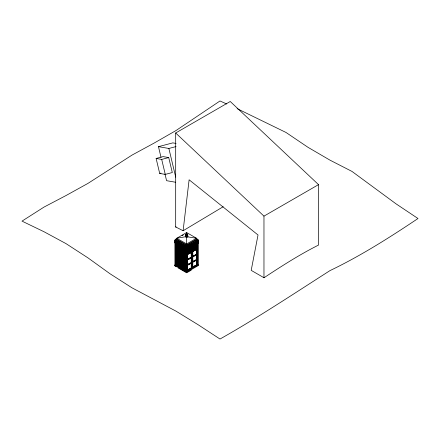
<?xml version="1.0" encoding="UTF-8"?>
<svg xmlns="http://www.w3.org/2000/svg" width="440" height="440" viewBox="0 0 440 440"><rect width="100%" height="100%" fill="white"/><g stroke="black" fill="none" stroke-linecap="round" stroke-linejoin="round"><path stroke-width="0.66" d="M193.061 244.629C193.435 244.596 192.274 245.113 193.017 244.657M194.09 244.189L193.963 243.876L193.474 244.635L193.518 244.233L193.518 244.563L193.122 244.36L193.127 244.783L193.061 244.393M177.073 242.974L176.952 243.381L176.66 242.803M180.631 244.871L181.605 245.559M180.675 244.893L180.906 245.152L180.78 244.871M184.008 247.126L183.651 247.423L183.409 246.769L183.788 246.576L184.421 247.275L184.146 246.796L183.761 247.396L183.607 246.697L183.992 246.972M194.007 244.2L193.941 243.925M196.383 243.095C195.63 243.166 196.268 243.755 196.438 242.732M178.651 244.525C178.59 243.832 179.542 244.657 178.816 244.041L179.168 243.92L178.722 243.661L178.745 244.481L179.168 244.739L178.651 244.525C178.035 241.962 178.31 245.922 178.288 243.424M178.2 243.694L178.635 244.376M181.291 246.12L180.384 245.234L180.934 245.812M181.214 245.108C181.797 245.135 181.071 245.652 181.621 245.289M191.092 246.384L190.619 246.549L190.872 245.955M193.6 244.123L193.919 244.299M176.743 242.528L176.534 243.144L177.1 243.447M176.561 242.726C176.798 244.519 177.65 241.967 176.396 242.798M183.486 246.725L183.975 247.302M177.183 243.183L177.023 243.49M180.505 244.937L180.109 244.431L180.4 244.613M188.87 247.286L188.441 247.192C188.172 249.48 189.063 246.186 188.689 247.561M195.701 243.65C195.151 244.525 196.389 242.913 195.404 243.265M176.473 242.754L176.27 242.666M176.506 242.682L176.22 242.308M180.829 245.124L180.587 244.706M183.117 246.928C183.359 246.934 183.216 245.333 182.87 246.961L183.326 246.895L183.145 246.549M193.166 244.53L193.407 244.338L193.1 244.47M183.348 247.044L183.387 246.598M183.172 247.027L183.425 246.945M195.773 243.15L195.421 243.496L195.718 243.326M183.106 230.747L189.112 179.784L258.022 234.982L251.196 270.364L264 277.75C281.677 266.079 299.574 254.595 318.527 245.069L318.527 184.635L230.247 101.492L175.687 132.99L175.687 226.952L183.106 230.747L223.207 206.723M188.859 247.357L188.441 247.192M192.665 244.723L192.709 244.893M189.514 246.868C188.21 247.22 190.207 247.808 189.321 246.675M183.073 246.593L183.04 246.488M188.964 247.121L189.2 247.649M176.996 243.359L176.996 242.792L176.616 242.737M183.915 247.302L184.052 246.895M186.34 235.389L186.643 233.97C190.372 235.582 182.908 235.582 186.643 233.97L187.462 234.273M187.77 236.401L187.77 234.762M193.402 245.3C192.434 245.707 192.891 244.976 193.435 245.284L193.177 245.003M193.171 245.432L193.847 245.047L192.995 245.064M193.314 245.251L193.204 244.937L193.122 245.377M195.789 243.628L195.327 244.035L195.421 243.26M190.949 245.922L190.581 246.637M181.379 246.07L180.571 245.702L180.769 245.339M180.571 245.702L180.362 245.245L180.747 245.553M188.782 247.313L188.612 247.599M183.326 246.934L183.04 246.966M177.089 243.128C176.93 241.918 176.154 243.535 177.029 243.342M196.823 242.853L196.597 243.392L196.526 242.528L196.878 242.732C197.098 241.219 197.087 243.76 196.801 242.864L196.697 243.331L196.801 242.864M196.878 242.732L197.153 242.253M197.076 242.209L197.153 243.067M186.06 235.323L186.643 233.97L187.22 234.168M178.139 243.678L178.629 243.793M178.722 243.661L178.272 243.48L178.101 243.81M189.063 247.077L189.343 246.769M183.425 246.692L183.716 246.62M190.751 246.07L190.657 246.488M180.301 244.717L180.109 244.431M191.059 246.433L190.531 246.653M195.806 243.419L195.608 243.964M185.823 235.219L186.643 233.97L187.644 234.41M188.826 247.429L188.694 247.649M174.581 265.865L174.944 264.825L174.889 240.07L177.205 238.733M186.566 237.056L186.67 235.279L186.588 237.066L187.825 236.33L187.825 236.885L196.515 238.249L196.515 239.305L197.01 239.591L197.01 240.493L187.138 246.197L187.138 245.295M193.99 244.162L194.029 243.975M183.2 246.62L183.056 246.257M184.476 247.39C184.465 248.969 184.74 246.406 184.349 247.319L184.069 246.84M180.95 245.13L180.675 244.657M184.696 247.115L184.063 247.654L184.146 246.796M191.021 246.34L190.872 246.615M191.092 246.51L190.614 246.714M185.636 235.081L186.643 233.97L187.759 234.57M184.019 247.445L183.716 247.467M180.34 245.267L180.631 245.625M196.18 242.803C195.03 244.041 197.489 243.26 196.174 242.715M185.521 234.916L186.643 233.97L187.798 234.746M185.521 234.779L186.643 233.97L187.759 234.916M186.61 234.091L186.06 234.168M186.483 235.736L185.389 236.418L186.698 237.138M185.455 236.704L185.455 236.33M180.708 267.993L180.895 246.015L180.708 267.993L186.296 270.98L186.296 249.134L174.889 242.864L175.291 242.632M196.125 242.841L196.465 243.062M196.295 242.831L196.02 243.628M190.729 245.861L191.092 245.801L190.581 246.444M196.108 242.759L196.477 242.737M188.617 247.605L188.964 247.225L188.623 247.088M193.303 244.734L193.727 244.349M186.483 236.11L185.295 236.792L176.764 238.249L186.643 243.953L196.515 238.249L186.643 232.551L176.764 238.249L176.27 240.493L186.142 246.197L186.142 245.295M176.27 240.493L175.626 240.207L175.626 239.228L176.193 238.898L187.209 245.262L187.209 246.235L186.643 246.565L186.071 246.235L186.071 245.262L197.087 238.898L197.659 239.228L197.659 240.207L197.01 240.493M182.078 235.664L183.238 234.993M176.764 239.228L176.193 239.558L176.193 240.537M175.626 240.207L176.193 239.877M175.098 241.296L175.159 242.71L185.74 248.82L185.74 247.374L175.098 241.296L175.098 242.743L185.74 248.82M176.424 242.385C176.22 242.38 175.84 243.414 176.237 242.226M176.154 242.996L176.061 242.127M175.769 243.298L175.978 265.023L180.895 267.861M177.215 242.875L177.215 243.694L177.381 242.886M185.295 236.792L186.643 237.567L187.985 236.792M177.744 243.1L177.947 243.386M176.391 248.76L180.637 251.031L176.391 248.76L176.391 244.03L180.054 245.966M177.98 249.332L179.3 249.975L177.98 249.332L177.936 244.799L176.792 244.139L176.693 246.306L180.593 248.611L180.593 250.718L179.344 250.118L179.3 245.586L177.98 244.943M177.623 243.837L177.287 242.836M178.024 243.991L177.837 243.232L177.76 243.931M178.816 244.041L179.141 244.321M179.091 244.057L178.651 243.705M177.936 244.799L177.936 246.906L176.693 246.306M176.693 246.477L176.792 248.523L177.837 249.244L176.693 248.584L176.693 246.477L178.085 246.994L178.085 244.882M180.631 244.635L180.961 244.921L180.697 244.811M179.3 245.586L179.3 247.693L178.085 246.994M179.344 245.729L179.201 250.03M180.653 245.119L181.049 244.871M181.34 245.08L181.126 245.394M181.34 245.382L181.049 245.207M180.879 245.498L180.879 245.878M180.736 245.421L180.884 245.784M181.143 245.657L181.066 245.944M181.154 245.894L181.231 245.608M176.391 244.03L180.637 246.306L180.488 248.501M176.391 249.376L180.483 251.735L180.483 256.465L176.391 254.1L176.391 249.376L180.158 251.251M181.792 251.878L186.038 254.15L181.792 251.878L181.792 247.148L185.455 249.084M183.381 252.45L184.701 253.094L183.381 252.45L183.337 247.918L182.193 247.258L182.094 249.425L186.076 251.73M180.593 248.611L179.344 248.006L179.448 250.058L180.593 250.718M176.462 251.207L180.439 253.468M175.626 239.228L186.643 245.591L197.659 239.228M176.462 251.829L180.439 254.095M183.337 247.918L183.337 250.025L182.094 249.425M183.381 248.061L184.701 248.705L184.745 253.237L185.889 253.897M176.462 252.456L180.439 254.716M184.514 247.913L184.415 247.44L184.696 247.929M185.74 247.374L185.68 248.859M186.296 247.055L175.291 240.702L174.889 240.933L185.895 247.291L186.296 247.055L186.296 248.99L185.895 249.222M197.989 240.306L198.396 240.07L197.236 239.404M182.094 249.596L182.193 251.642L183.238 252.362L182.094 251.702L182.094 249.596L183.486 250.107L183.486 248.001M174.944 240.207L186.643 246.961L198.336 240.207L197.164 239.531M176.462 253.077L180.439 255.343M186.984 247.055L197.989 240.702L198.396 240.933L187.385 247.291L186.984 247.055L186.984 248.99L187.385 249.222L187.385 247.291M184.701 248.705L184.701 250.811L183.486 250.107M184.745 248.848L185.994 249.447M176.462 253.704L180.439 255.965M187.6 248.859L187.539 247.374L198.181 241.296L198.181 242.743L187.539 248.82M176.391 254.1L180.741 256.317M189.767 246.428C189.602 246.345 189.888 248.21 190.316 246.197C190.691 245.922 190.009 246.499 190.13 246.219M191.021 246.466L191.109 245.652L191.626 245.443L191.274 245.966L191.549 245.399M195.327 244.035C194.601 243.49 196.246 242.726 195.514 243.205M190.13 246.301L190.482 246.103M195.327 243.221L195.734 243.205M191.202 245.922L191.604 245.872M176.391 259.44L180.741 261.657L176.391 259.44L176.391 254.716L177.815 255.244M193.617 244.701L193.622 245.174L193.699 244.75M191.202 246.021L191.202 246.323L191.626 246.164L191.109 246.472M186.038 249.425L181.792 247.148M189.673 247.302L190.482 246.84M186.984 248.99L187.33 248.787L187.33 271.178M186.984 249.134L198.127 242.71L198.181 241.296M196.955 243.606L196.955 242.979L196.988 264.803L196.889 260.057L192.538 262.273L192.538 266.998L196.889 264.787L192.538 266.998M187.193 249.255L198.396 242.864L197.648 242.831L197.648 265.221L197.302 265.023L186.984 270.98M185.884 259.584L181.792 257.219L181.792 252.489L185.554 254.37M187.825 249.084L191.488 247.148L191.488 251.878L187.242 254.15L191.488 251.878M193.226 245.966L196.889 244.03L196.889 248.76L192.643 251.031L196.889 248.76M184.602 253.149L184.85 248.787M188.535 253.237L187.286 253.836L188.535 253.237L188.579 248.705L189.794 248.001L189.899 250.168M189.943 247.918L190.047 250.085L189.943 247.918L191.191 247.313L191.191 249.425C181.209 255.959 190.949 247.632 188.43 253.176M193.936 245.729L192.687 246.329L192.792 248.501M195.344 244.799L195.448 246.966L195.344 244.799L196.592 244.195L196.592 246.306L192.687 248.611L192.687 250.718L193.936 250.118L193.98 245.586L195.195 244.882L195.299 247.049M189.794 252.39C190.707 245.559 188.892 258.396 188.683 251.042L188.43 248.787L187.286 249.447L191.488 247.148M192.643 246.306L196.889 244.03M176.49 257.433L180.439 259.71M188.43 250.899L187.391 251.62M189.943 250.195L190.047 252.362L190.047 250.256L188.579 250.811L188.579 248.705M189.943 250.025L191.191 249.425M192.687 248.441L194.079 247.924C194.293 255.277 196.108 242.44 195.195 249.271M195.344 247.077L195.448 249.244L195.448 247.137L193.98 247.693L193.98 245.586M195.344 246.906L196.592 246.306M176.462 258.071L180.439 260.332M184.745 253.237L185.994 253.836M188.683 251.042L189.899 250.338M190.047 250.256L191.191 249.596L191.191 251.702L190.047 252.362M194.079 247.924L195.299 247.22M195.448 247.137L196.592 246.477L196.592 248.584L195.448 249.244M176.462 258.698L180.439 260.959M176.391 254.716L180.741 256.933L178.987 255.915M176.462 259.947L176.49 264.297M176.391 260.057L180.741 262.273L176.391 260.057L176.391 264.787L180.741 266.998L176.391 264.787M189.943 252.302L191.191 251.702M192.687 250.718L193.936 250.118M195.344 249.183L196.592 248.584M188.683 253.149L189.899 252.45M194.079 250.03L195.299 249.332M181.792 257.219L186.142 259.435M176.462 260.568L180.439 262.829M185.884 264.924L181.792 262.559L181.792 257.835L186.142 260.051M187.726 254.37L191.488 252.489L191.488 257.219L187.138 259.435L191.488 257.219M193.127 251.251L196.889 249.376L192.538 251.587L192.797 256.465L196.889 254.1L196.988 249.205M187.138 254.705L191.488 252.489M176.462 263.687L180.439 265.953M175.978 265.023L175.632 265.221L175.632 242.831M192.538 256.317L196.889 254.1M181.792 262.559L186.142 264.776M196.988 254.194L196.988 259.815M191.488 257.835L187.138 260.051L191.488 257.835L191.488 262.559L187.138 264.776L191.488 262.559M192.538 261.657L196.889 259.44L192.538 261.657L192.538 256.933L194.293 255.915M195.465 255.244L196.889 254.716L192.538 256.933M185.884 270.264L181.792 267.899L181.792 263.175L183.799 264.038M263.967 277.772L263.967 216.134L318.527 184.635M181.792 267.899L186.142 270.116M190.647 263.362L187.138 265.392L191.488 263.175L191.488 267.899L187.138 270.116L191.488 267.899M192.538 262.273L196.048 260.249M186.296 270.98L185.95 271.178L185.895 247.291M192.132 268.246L191.901 246.296L192.132 268.246L192.572 267.993L192.572 246.153M198.396 240.07L198.336 264.825L186.643 271.574L174.944 264.825M187.215 272.492L191.235 270.171M175.687 226.952L176 226.782L176 227.128M185.521 234.57L186.643 233.97L187.644 235.081M196.108 243.601L196.372 242.88M189.398 246.719C188.177 247.885 190.245 247.313 189.486 246.84M189.167 247.495L189.453 246.873M185.636 234.41L186.643 233.97L187.462 235.219M186.34 234.097L186.643 233.97L187.22 235.323M183.271 246.582L182.87 246.147M185.823 234.273L186.643 233.97L186.94 235.389M161.013 157.333L158.466 146.663L172.821 142.874L176.072 143.44M158.466 146.663L168.872 148.462L176.049 146.57M156.123 158.461L163.152 156.602L168.729 157.57L172.298 172.546L165.27 174.399L159.693 173.431L156.123 158.461L161.7 159.423L168.729 157.57M159.693 173.431L160.969 173.096M186.692 235.389L186.643 232.551M183.354 247.088L183.073 247.082M178.216 243.584L178.552 243.837M183.843 247.517L184.08 246.989M186.643 234.075L186.94 234.097M175.687 182.264L166.579 180.686L164.989 174.014M180.444 245.289L180.823 245.372M183.942 246.862L183.535 246.736L183.722 247.379M180.219 244.728L180.197 244.382M185.537 236.462L185.537 234.702M226.721 103.983L220 100.969L176 130.543L154 143.154L132 155.106L88 183.37L66 195.547L44 207.091L22 221.128L44 231.737L66 243.623L88 257.895L110 273.746L132 287.82L176 311.152L198 324.649L220 339.031C257.659 317.801 293.607 293.865 330 270.6C360.827 255.811 389.637 237.507 418 218.515L396 203.819L352 171.435L330 160.16L308 147.318L286 132.462L237.111 108.642M196.515 239.228L197.087 239.558L197.087 240.537M197.087 239.877L197.659 240.207M197.511 243.298L197.302 265.023M193.727 244.151L193.578 244.475M193.578 244.431L193.727 244.013M193.474 244.635L193.21 244.789L193.21 244.409M196.592 246.477L196.488 248.523M193.347 244.855L193.391 245.163M191.202 246.323L191.274 246.059M192.687 248.611L193.936 248.006L193.831 250.058M174.889 240.07L175.291 240.306L175.291 241.593M191.191 249.596L191.087 251.642M175.984 242.165L176.347 242.429M177.672 243.139L178.024 243.342M177.215 243.694L178.024 244.073M186.296 248.99L185.95 248.787L186.087 249.255M183.821 247.935L184.948 248.584M176.49 244.327L180.439 246.604M186.076 249.86L182.132 247.583L186.049 249.876M175.951 244.046L180.411 246.62M175.951 244.668L180.439 247.225M182.1 248.221L186.076 250.481M176.462 245.591L180.439 247.852M182.1 248.848L186.076 251.108M179.448 247.781L180.593 248.441M184.85 250.899L185.994 251.559M175.951 245.916L176.462 246.213M179.201 247.924L177.98 247.22L178.085 249.271M184.602 251.042L183.381 250.338L183.486 252.39M185.889 251.785L184.745 251.125L184.85 253.176M175.951 246.543L180.439 249.101M182.1 250.091L186.076 252.357M175.951 247.165L180.439 249.722M182.1 250.718L186.076 252.978M176.462 248.089L180.439 250.349M182.1 251.339L186.076 253.605M177.029 249.035L178.745 249.997M176.49 249.315L180.439 251.598M186.076 254.854L182.694 252.896L186.049 254.87M176.462 249.337L180.411 251.614M181.792 252.489L185.884 254.854M180.439 252.219L176.49 249.942L180.411 252.236M186.076 255.475L182.132 253.198L186.049 255.492M180.439 252.846L176.49 250.564L180.411 252.863M186.076 256.102L182.132 253.82L186.049 256.119M182.1 254.463L186.076 256.724M182.1 255.085L186.076 257.345M182.1 255.712L186.076 257.972M182.1 256.333L186.076 258.594M181.538 256.63L186.076 259.221M175.951 254.029L176.462 254.326M177.59 254.98L180.439 256.591M182.666 257.906L185.515 259.518M181.792 257.835L185.884 260.194M180.439 257.213L176.49 254.936L180.411 257.23M182.132 258.192L186.076 260.469M182.1 258.209L186.049 260.486M180.439 257.835L176.49 255.558L180.411 257.857M186.076 261.091L182.132 258.814L186.049 261.107M180.439 258.462L176.462 256.201L180.411 258.478M186.076 261.718L182.132 259.435L186.049 261.734M180.439 259.083L176.462 256.822L180.411 259.1M186.076 262.339L182.132 260.062L186.049 262.356M182.1 260.706L186.076 262.966M182.1 261.327L186.076 263.588M182.1 261.949L186.076 264.214M180.439 261.58L176.462 259.32L176.49 249.222M182.1 262.576L185.515 264.512M184.971 264.715L186.142 265.392M175.951 259.649L180.439 262.207M182.1 263.197L186.076 265.463M181.792 263.175L185.884 265.54M182.1 263.824L186.076 266.085M180.439 263.456L176.49 261.173L180.411 263.472M182.132 264.429L186.076 266.712M182.1 264.446L186.049 266.728M180.439 264.077L176.49 261.8L180.411 264.094M182.132 265.056L186.076 267.333M182.1 265.072L186.049 267.35M180.439 264.704L176.49 262.422L180.411 264.721M182.132 265.678L186.076 267.954M182.1 265.694L186.049 267.977M175.951 262.768L180.439 265.326M182.1 266.321L186.076 268.582M182.1 266.943L186.076 269.203M175.951 264.017L180.439 266.574M182.1 267.57L186.076 269.83M177.056 265.243L181.005 267.526M182.132 268.175L185.515 270.127M174.581 265.342L186.643 272.305L198.698 265.342L198.336 264.825M175.159 266.195L176.308 266.86M178.03 267.85L186.065 272.492M183.716 246.714L183.926 247.088M178.415 244.222L178.2 243.848M175.687 132.99L263.967 216.134M168.872 148.462L175.714 177.149M161.7 159.423L165.27 174.399M196.735 243.941L196.735 248.672M196.636 249.227L196.636 253.952M196.636 254.568L196.636 259.292M196.636 260.585L196.636 264.638M196.488 244.139L196.488 246.246M195.498 243.634L195.498 243.931M195.195 244.882L195.195 246.994M193.831 245.669L193.831 247.781M192.792 246.389L192.797 251.119M192.797 251.735L192.797 256.465M192.797 257.081L192.797 261.805M192.797 262.422L192.797 267.146M191.235 252.346L191.235 257.07M191.235 257.686L191.235 262.411M191.235 263.027L191.235 267.751M191.087 247.258L191.087 249.365M190.388 246.24L190.388 246.89M190.218 246.252L190.218 246.901M189.794 248.001L189.794 250.107M187.391 249.508L187.396 254.238M187.396 254.854L187.396 259.584M187.396 260.194L187.396 264.924M187.396 265.54L187.396 270.264M186.797 237.105L186.643 237.518L186.483 237.105M186.643 236.418L186.643 236.83M186.643 237.567L186.643 245.003M186.643 245.591L186.643 246.565M186.643 246.961L186.643 272.822M183.238 250.256L183.238 252.362M182.947 246.103L182.963 246.923M182.193 247.258L182.193 249.365M182.05 252.346L182.05 257.07M182.05 257.686L182.05 262.411M182.05 263.027L182.05 267.751M181.946 247.06L181.946 251.785M181.379 268.142L181.379 246.296L181.148 268.246M181.214 244.97L181.258 245.471M181.005 244.849L180.917 245.273M180.961 245.448L180.923 245.861M180.488 246.389L180.483 251.119M180.483 257.081L180.483 261.805M180.483 262.422L180.483 267.146M177.931 243.287L177.931 243.941M177.837 247.137L177.837 249.244M176.792 244.139L176.792 246.246M176.649 249.227L176.649 253.952M176.649 254.568L176.649 259.292M176.649 259.908L176.649 264.638M176.545 243.941L176.545 248.672M176.154 242.275L176.154 242.6M187.253 236.214A0.71 0.407 0 0 1 186.995 236.775A0.71 0.407 0 0 1 186.027 236.621A0.71 0.407 0 0 1 186.285 236.066M187.253 234.542A0.71 0.407 0 0 1 187.253 234.949M187.143 235.037A0.71 0.407 0 0 1 186.824 235.142M186.285 235.098A0.71 0.407 0 0 1 186.027 234.949"/></g></svg>
